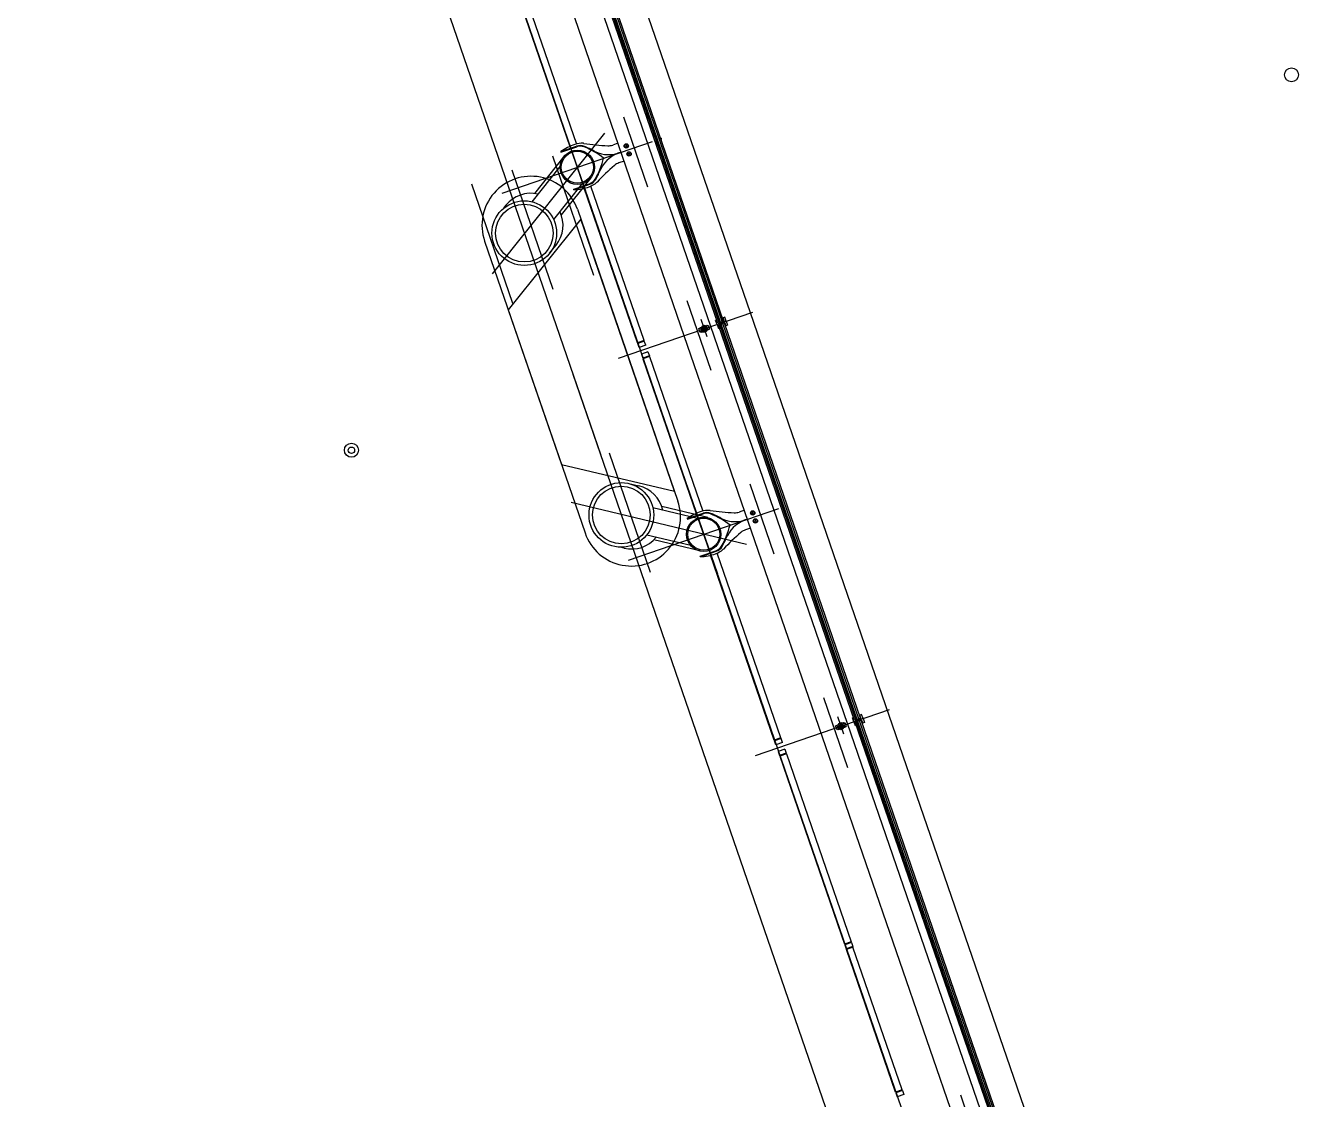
# Model space of a CAD drawing. Extents: x 809487 to 809680, y 818779 to 819225.
# Drawn here: x 809666.67 to 809675.76, y 818799.57 to 818807.24 of the extents above; entities that cross this region are included whole.
import ezdxf

# ---------------------------------------------------------------- set-up
doc = ezdxf.new("R2010")
doc.units = 0
for name, color, linetype in [('F-RC', 7, 'Continuous'), ('MAJ214__', 7, 'Continuous'), ('MAJ270__', 7, 'Continuous'), ('MAJ292__', 7, 'Continuous'), ('MAJ314__', 7, 'Continuous')]:
    doc.layers.add(name, color=color, linetype=linetype)

msp = doc.modelspace()

# ---------------------------------------------------------------- linework, layer by layer
at = {"layer": 'F-RC'}
for p, q in [((809670.0994, 818807.6949), (809670.554, 818806.3747)), ((809670.1467, 818807.7111), (809670.6011, 818806.3914)), ((809671.0371, 818804.9718), (809670.6569, 818806.0758)), ((809671.0843, 818804.988), (809670.7043, 818806.0917)), ((809671.0843, 818804.988), (809671.0371, 818804.9718)), ((809671.086, 818804.9833), (809671.0387, 818804.967)), ((809671.0484, 818804.9387), (809671.0387, 818804.967)), ((809671.0406, 818804.9677), (809671.0389, 818804.9724)), ((809671.0957, 818804.955), (809671.0484, 818804.9387)), ((809671.0841, 818804.9827), (809671.0824, 818804.9874)), ((809671.0957, 818804.955), (809671.086, 818804.9833)), ((809671.112, 818804.9077), (809671.0647, 818804.8914)), ((809671.0647, 818804.8914), (809671.0745, 818804.863)), ((809671.1218, 818804.8793), (809671.0745, 818804.863)), ((809671.1234, 818804.8746), (809671.0761, 818804.8583)), ((809671.0761, 818804.8583), (809671.4563, 818803.7542)), ((809671.0764, 818804.8637), (809671.078, 818804.859)), ((809671.112, 818804.9077), (809671.1218, 818804.8793)), ((809671.1199, 818804.8787), (809671.1215, 818804.8739)), ((809671.1234, 818804.8746), (809671.5034, 818803.7709)), ((809672.0138, 818802.1352), (809671.5592, 818803.4553)), ((809672.061, 818802.1515), (809671.6066, 818803.4712)), ((809672.061, 818802.1515), (809672.0138, 818802.1352)), ((809672.0627, 818802.1468), (809672.0154, 818802.1305)), ((809672.0251, 818802.1021), (809672.0154, 818802.1305)), ((809672.0173, 818802.1311), (809672.0156, 818802.1359)), ((809672.0608, 818802.1461), (809672.0591, 818802.1508)), ((809672.0724, 818802.1184), (809672.0627, 818802.1468)), ((809672.0724, 818802.1184), (809672.0251, 818802.1021)), ((809672.0887, 818802.0711), (809672.0414, 818802.0548)), ((809672.0414, 818802.0548), (809672.0512, 818802.0265)), ((809672.0985, 818802.0428), (809672.0512, 818802.0265)), ((809672.1001, 818802.038), (809672.0528, 818802.0218)), ((809672.0887, 818802.0711), (809672.0985, 818802.0428)), ((809672.0966, 818802.0421), (809672.0982, 818802.0374)), ((809672.1001, 818802.038), (809672.5624, 818800.6954)), ((809672.0528, 818802.0218), (809672.5151, 818800.6791)), ((809672.0531, 818802.0271), (809672.0547, 818802.0224)), ((809672.5624, 818800.6954), (809672.5151, 818800.6791)), ((809672.564, 818800.6907), (809672.5168, 818800.6744)), ((809672.5168, 818800.6744), (809672.5265, 818800.646)), ((809672.517, 818800.6798), (809672.5186, 818800.675)), ((809672.5605, 818800.6947), (809672.5621, 818800.69)), ((809672.564, 818800.6907), (809672.5738, 818800.6623)), ((809672.5738, 818800.6623), (809672.5265, 818800.646)), ((809672.5558, 818800.6508), (809672.5282, 818800.6413)), ((809672.8789, 818799.6225), (809672.5282, 818800.6413)), ((809672.5284, 818800.6467), (809672.53, 818800.6419)), ((809672.5754, 818800.6576), (809672.5558, 818800.6508)), ((809672.5719, 818800.6616), (809672.5735, 818800.6569)), ((809672.9262, 818799.6388), (809672.5754, 818800.6576)), ((809672.9262, 818799.6388), (809672.8789, 818799.6225)), ((809672.9279, 818799.6341), (809672.8806, 818799.6178)), ((809672.8806, 818799.6178), (809672.8903, 818799.5894)), ((809672.8808, 818799.6232), (809672.8825, 818799.6184)), ((809672.9376, 818799.6057), (809672.8903, 818799.5894)), ((809672.9243, 818799.6381), (809672.926, 818799.6334)), ((809672.9279, 818799.6341), (809672.9376, 818799.6057))]:
    msp.add_line(p, q, dxfattribs=at)
at = {"layer": 'MAJ214__'}
for p, q in [((809671.5601, 818805.0884), (809669.6083, 818810.7568)), ((809671.6293, 818805.1202), (809670.6575, 818807.9425)), ((809671.6406, 818805.1241), (809670.6688, 818807.9464)), ((809671.6191, 818805.1167), (809670.6473, 818807.939)), ((809671.6198, 818805.1169), (809670.648, 818807.9393)), ((809671.4748, 818805.0749), (809671.4852, 818805.0785)), ((809671.4797, 818805.0607), (809671.4748, 818805.0749)), ((809671.4846, 818805.0465), (809671.4797, 818805.0607)), ((809671.495, 818805.0501), (809671.4846, 818805.0465)), ((809671.5295, 818805.0951), (809671.4855, 818805.0799)), ((809671.4869, 818805.0725), (809671.4945, 818805.0751)), ((809671.5002, 818805.0585), (809671.4926, 818805.0559)), ((809671.4946, 818805.0751), (809671.5254, 818805.0857)), ((809671.4953, 818805.0875), (809671.5171, 818805.095)), ((809671.4959, 818805.0888), (809671.4953, 818805.0875)), ((809671.4953, 818805.0875), (809671.4963, 818805.0847)), ((809671.5158, 818805.0956), (809671.4959, 818805.0888)), ((809671.4963, 818805.0847), (809671.518, 818805.0922)), ((809671.4987, 818805.0855), (809671.4983, 818805.0849)), ((809671.4985, 818805.0844), (809671.4983, 818805.0849)), ((809671.5003, 818805.0586), (809671.5311, 818805.0692)), ((809671.5293, 818805.0596), (809671.5075, 818805.0521)), ((809671.5075, 818805.0521), (809671.5085, 818805.0492)), ((809671.5302, 818805.0567), (809671.5085, 818805.0492)), ((809671.5098, 818805.0486), (809671.5085, 818805.0492)), ((809671.5094, 818805.0527), (809671.5091, 818805.0537)), ((809671.5098, 818805.0486), (809671.5296, 818805.0554)), ((809671.5157, 818805.0914), (809671.5163, 818805.091)), ((809671.5158, 818805.0956), (809671.5171, 818805.095)), ((809671.5165, 818805.0906), (809671.5163, 818805.091)), ((809671.5171, 818805.095), (809671.518, 818805.0922)), ((809671.533, 818805.0883), (809671.5254, 818805.0857)), ((809671.5274, 818805.0589), (809671.5271, 818805.0598)), ((809671.5293, 818805.0596), (809671.5302, 818805.0567)), ((809671.5296, 818805.0554), (809671.5302, 818805.0567)), ((809671.5306, 818805.0941), (809671.541, 818805.0977)), ((809671.5403, 818805.0657), (809671.5507, 818805.0693)), ((809671.541, 818805.0977), (809671.5459, 818805.0835)), ((809671.5459, 818805.0835), (809671.5507, 818805.0693)), ((809673.5119, 818799.42), (809671.5601, 818805.0884)), ((809672.5958, 818802.2801), (809671.624, 818805.1025)), ((809672.5965, 818802.2804), (809671.6247, 818805.1027)), ((809672.606, 818802.2836), (809671.6342, 818805.106)), ((809672.6173, 818802.2875), (809671.6455, 818805.1099)), ((809672.4515, 818802.2384), (809672.4619, 818802.2419)), ((809672.4613, 818802.21), (809672.4515, 818802.2384)), ((809672.5062, 818802.2585), (809672.4622, 818802.2434)), ((809672.4636, 818802.2359), (809672.4712, 818802.2385)), ((809672.4769, 818802.222), (809672.4693, 818802.2193)), ((809672.4713, 818802.2386), (809672.5021, 818802.2492)), ((809672.472, 818802.251), (809672.4938, 818802.2585)), ((809672.4726, 818802.2522), (809672.472, 818802.251)), ((809672.472, 818802.251), (809672.473, 818802.2481)), ((809672.4925, 818802.2591), (809672.4726, 818802.2522)), ((809672.473, 818802.2481), (809672.4947, 818802.2556)), ((809672.4754, 818802.2489), (809672.475, 818802.2483)), ((809672.4752, 818802.2478), (809672.475, 818802.2483)), ((809672.477, 818802.222), (809672.5078, 818802.2326)), ((809672.506, 818802.223), (809672.4842, 818802.2155)), ((809672.507, 818802.2202), (809672.4852, 818802.2127)), ((809672.4865, 818802.2121), (809672.5063, 818802.2189)), ((809672.4924, 818802.2548), (809672.493, 818802.2545)), ((809672.4925, 818802.2591), (809672.4938, 818802.2585)), ((809672.4932, 818802.254), (809672.493, 818802.2545)), ((809672.4938, 818802.2585), (809672.4947, 818802.2556)), ((809672.5097, 818802.2518), (809672.5021, 818802.2492)), ((809672.5041, 818802.2223), (809672.5038, 818802.2233)), ((809672.506, 818802.223), (809672.507, 818802.2202)), ((809672.5063, 818802.2189), (809672.507, 818802.2202)), ((809672.5073, 818802.2576), (809672.5177, 818802.2611)), ((809672.517, 818802.2292), (809672.5274, 818802.2328)), ((809672.5177, 818802.2611), (809672.5274, 818802.2328)), ((809673.5725, 818799.4436), (809672.6007, 818802.2659)), ((809673.5732, 818799.4438), (809672.6014, 818802.2662)), ((809673.5827, 818799.4471), (809672.6109, 818802.2694)), ((809673.594, 818799.451), (809672.6222, 818802.2733)), ((809672.4717, 818802.2136), (809672.4613, 818802.21)), ((809672.4842, 818802.2155), (809672.4852, 818802.2127)), ((809672.4865, 818802.2121), (809672.4852, 818802.2127)), ((809672.4861, 818802.2162), (809672.4858, 818802.2171))]:
    msp.add_line(p, q, dxfattribs=at)
for points in [[(809670.4897, 818806.3379), (809670.6026, 818806.3767)], [(809670.5836, 818806.0654), (809670.6964, 818806.1042)], [(809671.4961, 818805.0492), (809671.5401, 818805.0643)], [(809671.3921, 818803.7173), (809671.5049, 818803.7562)], [(809671.4859, 818803.4449), (809671.5987, 818803.4837)], [(809672.4728, 818802.2126), (809672.5168, 818802.2278)]]:
    msp.add_lwpolyline(points, dxfattribs=at)
for centre, radius in [((809670.9573, 818806.3782), 0.0155), ((809670.9573, 818806.3782), 0.0135), ((809670.9573, 818806.3782), 0.0042), ((809670.9769, 818806.3215), 0.0155), ((809670.9769, 818806.3215), 0.0135), ((809670.9769, 818806.3215), 0.0042), ((809671.8596, 818803.7577), 0.0155), ((809671.8596, 818803.7577), 0.0135), ((809671.8596, 818803.7577), 0.0042), ((809671.8792, 818803.7009), 0.0155), ((809671.8792, 818803.7009), 0.0135), ((809671.8792, 818803.7009), 0.0042), ((809672.4895, 818802.2356), 0.006)]:
    msp.add_circle(centre, radius, dxfattribs=at)
for centre, radius, start, end in [((809670.6283, 818806.3018), 0.0792, 68.03764, 109), ((809670.4459, 818805.8494), 0.567, 59.89592, 68.03764), ((809670.7403, 818806.3572), 0.02, 239.89592, 251.32459), ((809670.8323, 818806.5469), 0.2307, 244.76877, 292.32268), ((809670.9822, 818806.1115), 0.2307, 105.67731, 153.23123), ((809670.9822, 818806.1115), 0.2307, 105.67731, 112.32268), ((809670.8323, 818806.5469), 0.2307, 285.67731, 292.32268), ((809670.793, 818806.2044), 0.02, 146.67541, 158.10407), ((809670.6706, 818806.1791), 0.0792, 289, 329.96236), ((809670.2483, 818806.4233), 0.567, 329.96236, 338.10407), ((809671.5128, 818805.0721), 0.0095, 146.69488, 199.00008), ((809671.5128, 818805.0721), 0.0095, 199.00008, 251.30512), ((809671.5128, 818805.0721), 0.006, 18.99986, 199.00013), ((809671.5128, 818805.0721), 0.006, 199.00013, 18.99986), ((809671.5128, 818805.0721), 0.0109, 101.1265, 116.87349), ((809671.5128, 818805.0721), 0.0109, 281.1265, 296.87349), ((809671.5128, 818805.0721), 0.0095, 18.99991, 72.81736), ((809671.5128, 818805.0721), 0.0095, 325.18264, 18.99991), ((809671.5307, 818803.6813), 0.0792, 68.03764, 109), ((809671.3482, 818803.2289), 0.567, 59.89592, 68.03764), ((809671.6427, 818803.7367), 0.02, 239.89592, 251.32459), ((809671.7346, 818803.9264), 0.2307, 244.76877, 292.32268), ((809671.8845, 818803.491), 0.2307, 105.67731, 153.23123), ((809671.7346, 818803.9264), 0.2307, 285.67731, 292.32268), ((809671.8845, 818803.491), 0.2307, 105.67731, 112.32268), ((809671.1506, 818803.8028), 0.567, 329.96236, 338.10407), ((809671.6953, 818803.5839), 0.02, 146.67541, 158.10407), ((809671.5729, 818803.5586), 0.0792, 289, 329.96236), ((809672.4895, 818802.2356), 0.0095, 146.69488, 251.30512), ((809672.4895, 818802.2356), 0.0109, 101.1265, 116.87349), ((809672.4895, 818802.2356), 0.0109, 281.1265, 296.87349), ((809672.4895, 818802.2356), 0.0095, 325.18264, 72.81736)]:
    msp.add_arc(centre, radius, start, end, dxfattribs=at)
for points, degree in [([(809671.4852, 818805.0792), (809671.4852, 818805.0792), (809671.4852, 818805.0793), (809671.4852, 818805.0794), (809671.4852, 818805.0794), (809671.4853, 818805.0795), (809671.4853, 818805.0796), (809671.4853, 818805.0796), (809671.4853, 818805.0797), (809671.4853, 818805.0797), (809671.4853, 818805.0797), (809671.4854, 818805.0798), (809671.4854, 818805.0798), (809671.4854, 818805.0799), (809671.4855, 818805.0799), (809671.4855, 818805.0799)], 3), ([(809671.486, 818805.073), (809671.4859, 818805.0733), (809671.4859, 818805.0737), (809671.4857, 818805.0745), (809671.4856, 818805.0751), (809671.4854, 818805.0762), (809671.4853, 818805.0768), (809671.4852, 818805.078), (809671.4852, 818805.0786), (809671.4852, 818805.0792)], 3), ([(809671.486, 818805.073), (809671.4861, 818805.073), (809671.4861, 818805.073), (809671.4861, 818805.0729), (809671.4861, 818805.0729), (809671.4861, 818805.0729), (809671.4861, 818805.0728), (809671.4861, 818805.0728)], 3), ([(809671.4869, 818805.0725), (809671.4869, 818805.0725), (809671.4869, 818805.0725), (809671.4868, 818805.0724), (809671.4868, 818805.0724), (809671.4867, 818805.0724), (809671.4867, 818805.0724), (809671.4866, 818805.0724), (809671.4865, 818805.0724), (809671.4863, 818805.0725), (809671.4863, 818805.0726), (809671.4862, 818805.0727), (809671.4861, 818805.0727), (809671.4861, 818805.0728)], 3), ([(809671.4922, 818805.0551), (809671.4922, 818805.0552), (809671.4922, 818805.0552), (809671.4922, 818805.0553), (809671.4922, 818805.0554), (809671.4922, 818805.0555), (809671.4922, 818805.0556), (809671.4923, 818805.0557), (809671.4923, 818805.0558), (809671.4925, 818805.0559), (809671.4925, 818805.0559), (809671.4926, 818805.0559), (809671.4926, 818805.0559), (809671.4926, 818805.0559)], 3), ([(809671.4922, 818805.0551), (809671.4922, 818805.0551), (809671.4922, 818805.0551), (809671.4922, 818805.0551), (809671.4922, 818805.0551), (809671.4922, 818805.055), (809671.4923, 818805.055), (809671.4923, 818805.0549)], 3), ([(809671.4954, 818805.0496), (809671.495, 818805.0501), (809671.4947, 818805.0506), (809671.494, 818805.0515), (809671.4937, 818805.052), (809671.4932, 818805.053), (809671.4929, 818805.0535), (809671.4925, 818805.0543), (809671.4924, 818805.0546), (809671.4923, 818805.0549)], 3), ([(809671.4945, 818805.0751), (809671.4945, 818805.0751), (809671.4946, 818805.0751), (809671.4946, 818805.0751)], 2), ([(809671.4945, 818805.0751), (809671.4945, 818805.0751), (809671.4945, 818805.075), (809671.4945, 818805.0749), (809671.4946, 818805.0747), (809671.4947, 818805.0741), (809671.4948, 818805.0737), (809671.495, 818805.0725), (809671.4951, 818805.0715), (809671.4955, 818805.0692), (809671.4958, 818805.068), (809671.4963, 818805.0667), (809671.4963, 818805.0666), (809671.4963, 818805.0665)], 3), ([(809671.4961, 818805.0492), (809671.4961, 818805.0492), (809671.496, 818805.0492), (809671.4959, 818805.0492), (809671.4959, 818805.0492), (809671.4958, 818805.0492), (809671.4958, 818805.0492), (809671.4957, 818805.0493), (809671.4957, 818805.0493), (809671.4956, 818805.0493), (809671.4956, 818805.0494), (809671.4956, 818805.0494), (809671.4955, 818805.0494), (809671.4955, 818805.0495), (809671.4954, 818805.0495), (809671.4954, 818805.0496)], 3), ([(809671.4963, 818805.0665), (809671.4967, 818805.0654), (809671.4971, 818805.0645), (809671.498, 818805.0625), (809671.4986, 818805.0616), (809671.4993, 818805.0602), (809671.4996, 818805.0598), (809671.4999, 818805.0591), (809671.5, 818805.0589), (809671.5001, 818805.0586), (809671.5001, 818805.0586), (809671.5002, 818805.0585)], 3), ([(809671.5003, 818805.0586), (809671.5003, 818805.0586), (809671.5002, 818805.0585), (809671.5002, 818805.0585)], 2), ([(809671.5003, 818805.0586), (809671.5003, 818805.0586), (809671.5002, 818805.0585), (809671.5002, 818805.0585)], 2), ([(809671.5057, 818805.0786), (809671.5057, 818805.0786), (809671.5057, 818805.0786), (809671.5056, 818805.0785), (809671.5056, 818805.0784), (809671.5054, 818805.0782), (809671.5053, 818805.078), (809671.5051, 818805.0777), (809671.505, 818805.0775), (809671.5048, 818805.0773)], 3), ([(809671.5078, 818805.0819), (809671.5067, 818805.0802), (809671.5057, 818805.0786)], 2), ([(809671.5097, 818805.0631), (809671.5099, 818805.0631), (809671.5101, 818805.063), (809671.5105, 818805.0628), (809671.5107, 818805.0628), (809671.511, 818805.0627), (809671.5111, 818805.0627), (809671.5112, 818805.0626), (809671.5112, 818805.0626), (809671.5112, 818805.0626)], 3), ([(809671.5143, 818805.0816), (809671.5126, 818805.0822), (809671.5107, 818805.0829)], 2), ([(809671.5112, 818805.0626), (809671.5129, 818805.062), (809671.5149, 818805.0614)], 2), ([(809671.5158, 818805.0811), (809671.5156, 818805.0812), (809671.5154, 818805.0813), (809671.515, 818805.0814), (809671.5148, 818805.0815), (809671.5146, 818805.0815), (809671.5145, 818805.0816), (809671.5144, 818805.0816), (809671.5144, 818805.0816), (809671.5143, 818805.0816)], 3), ([(809671.5177, 818805.0624), (809671.5189, 818805.0641), (809671.5199, 818805.0656)], 2), ([(809671.5199, 818805.0656), (809671.5199, 818805.0656), (809671.5199, 818805.0656), (809671.5199, 818805.0657), (809671.52, 818805.0658), (809671.5201, 818805.066), (809671.5203, 818805.0662), (809671.5205, 818805.0666), (809671.5206, 818805.0667), (809671.5207, 818805.0669)], 3), ([(809671.5292, 818805.0778), (809671.5289, 818805.0788), (809671.5285, 818805.0798), (809671.5275, 818805.0818), (809671.527, 818805.0827), (809671.5262, 818805.084), (809671.526, 818805.0845), (809671.5256, 818805.0851), (809671.5255, 818805.0853), (809671.5254, 818805.0856), (809671.5254, 818805.0857), (809671.5254, 818805.0857)], 3), ([(809671.5311, 818805.0692), (809671.5311, 818805.0692), (809671.5311, 818805.0692), (809671.531, 818805.0693), (809671.531, 818805.0696), (809671.5308, 818805.0701), (809671.5308, 818805.0705), (809671.5306, 818805.0718), (809671.5305, 818805.0728), (809671.53, 818805.075), (809671.5297, 818805.0762), (809671.5293, 818805.0775), (809671.5293, 818805.0777), (809671.5292, 818805.0778)], 3), ([(809671.5295, 818805.0951), (809671.5295, 818805.0951), (809671.5295, 818805.0951), (809671.5296, 818805.0951), (809671.5297, 818805.095), (809671.5297, 818805.095), (809671.5298, 818805.095), (809671.5298, 818805.095), (809671.5299, 818805.0949), (809671.5299, 818805.0949), (809671.5299, 818805.0949), (809671.53, 818805.0948), (809671.53, 818805.0948), (809671.5301, 818805.0947), (809671.5301, 818805.0947), (809671.5302, 818805.0947)], 3), ([(809671.5302, 818805.0947), (809671.5305, 818805.0942), (809671.5309, 818805.0937), (809671.5315, 818805.0927), (809671.5319, 818805.0922), (809671.5324, 818805.0912), (809671.5327, 818805.0907), (809671.533, 818805.0899), (809671.5332, 818805.0896), (809671.5333, 818805.0893)], 3), ([(809671.5387, 818805.0718), (809671.538, 818805.0716), (809671.5374, 818805.0713), (809671.5358, 818805.0708), (809671.5349, 818805.0705), (809671.5333, 818805.0699), (809671.5327, 818805.0697), (809671.5318, 818805.0694), (809671.5314, 818805.0693), (809671.5311, 818805.0692)], 3), ([(809671.5387, 818805.0718), (809671.5378, 818805.0715), (809671.5369, 818805.0712), (809671.5361, 818805.0709), (809671.5348, 818805.0704), (809671.5335, 818805.07), (809671.5322, 818805.0696), (809671.5319, 818805.0694), (809671.5315, 818805.0693), (809671.5311, 818805.0692)], 3), ([(809671.5334, 818805.0891), (809671.5334, 818805.0891), (809671.5334, 818805.089), (809671.5334, 818805.0889), (809671.5334, 818805.0888), (809671.5334, 818805.0887), (809671.5333, 818805.0886), (809671.5333, 818805.0885), (809671.5332, 818805.0885), (809671.5331, 818805.0884), (809671.5331, 818805.0884), (809671.533, 818805.0883), (809671.533, 818805.0883), (809671.533, 818805.0883)], 3), ([(809671.5334, 818805.0891), (809671.5334, 818805.0891), (809671.5334, 818805.0891), (809671.5333, 818805.0892), (809671.5333, 818805.0892), (809671.5333, 818805.0892), (809671.5333, 818805.0893), (809671.5333, 818805.0893)], 3), ([(809671.5387, 818805.0718), (809671.5387, 818805.0718), (809671.5387, 818805.0718), (809671.5387, 818805.0718), (809671.5388, 818805.0718), (809671.5388, 818805.0718), (809671.5389, 818805.0718), (809671.539, 818805.0718), (809671.5391, 818805.0718), (809671.5392, 818805.0717), (809671.5393, 818805.0717), (809671.5394, 818805.0716), (809671.5394, 818805.0715), (809671.5395, 818805.0714)], 3), ([(809671.5395, 818805.0712), (809671.5395, 818805.0712), (809671.5395, 818805.0713), (809671.5395, 818805.0713), (809671.5395, 818805.0713), (809671.5395, 818805.0714), (809671.5395, 818805.0714), (809671.5395, 818805.0714)], 3), ([(809671.5395, 818805.0712), (809671.5396, 818805.0709), (809671.5397, 818805.0706), (809671.5399, 818805.0697), (809671.54, 818805.0691), (809671.5402, 818805.068), (809671.5402, 818805.0675), (809671.5403, 818805.0663), (809671.5403, 818805.0657), (809671.5403, 818805.0651)], 3), ([(809671.5403, 818805.0651), (809671.5403, 818805.065), (809671.5403, 818805.0649), (809671.5403, 818805.0648), (809671.5403, 818805.0648), (809671.5403, 818805.0647), (809671.5403, 818805.0647), (809671.5403, 818805.0646), (809671.5403, 818805.0646), (809671.5402, 818805.0645), (809671.5402, 818805.0645), (809671.5402, 818805.0644), (809671.5402, 818805.0644), (809671.5401, 818805.0644), (809671.5401, 818805.0643), (809671.5401, 818805.0643)], 3), ([(809672.4619, 818802.2426), (809672.4619, 818802.2427), (809672.4619, 818802.2427), (809672.4619, 818802.2428), (809672.4619, 818802.2429), (809672.462, 818802.243), (809672.462, 818802.243), (809672.462, 818802.2431), (809672.462, 818802.2431), (809672.462, 818802.2432), (809672.462, 818802.2432), (809672.4621, 818802.2433), (809672.4621, 818802.2433), (809672.4622, 818802.2433), (809672.4622, 818802.2433), (809672.4622, 818802.2434)], 3), ([(809672.4627, 818802.2365), (809672.4627, 818802.2368), (809672.4626, 818802.2371), (809672.4624, 818802.238), (809672.4623, 818802.2385), (809672.4621, 818802.2396), (809672.462, 818802.2402), (809672.4619, 818802.2414), (809672.4619, 818802.242), (809672.4619, 818802.2426)], 3), ([(809672.4627, 818802.2365), (809672.4628, 818802.2364), (809672.4628, 818802.2364), (809672.4628, 818802.2364), (809672.4628, 818802.2363), (809672.4628, 818802.2363), (809672.4628, 818802.2363), (809672.4628, 818802.2363)], 3), ([(809672.4636, 818802.2359), (809672.4636, 818802.2359), (809672.4636, 818802.2359), (809672.4635, 818802.2359), (809672.4635, 818802.2359), (809672.4634, 818802.2359), (809672.4634, 818802.2359), (809672.4633, 818802.2359), (809672.4632, 818802.2359), (809672.463, 818802.236), (809672.463, 818802.236), (809672.4629, 818802.2361), (809672.4628, 818802.2362), (809672.4628, 818802.2363)], 3), ([(809672.4689, 818802.2186), (809672.4689, 818802.2186), (809672.4689, 818802.2186), (809672.4689, 818802.2188), (809672.4689, 818802.2188), (809672.4689, 818802.219), (809672.4689, 818802.2191), (809672.469, 818802.2192), (809672.4691, 818802.2192), (809672.4692, 818802.2193), (809672.4692, 818802.2193), (809672.4693, 818802.2193), (809672.4693, 818802.2193), (809672.4693, 818802.2193)], 3), ([(809672.4689, 818802.2186), (809672.4689, 818802.2186), (809672.4689, 818802.2186), (809672.4689, 818802.2185), (809672.4689, 818802.2185), (809672.469, 818802.2184), (809672.469, 818802.2184), (809672.469, 818802.2184)], 3), ([(809672.4721, 818802.213), (809672.4717, 818802.2135), (809672.4714, 818802.214), (809672.4707, 818802.215), (809672.4704, 818802.2155), (809672.4699, 818802.2165), (809672.4696, 818802.2169), (809672.4692, 818802.2178), (809672.4691, 818802.2181), (809672.469, 818802.2184)], 3), ([(809672.4712, 818802.2385), (809672.4712, 818802.2385), (809672.4713, 818802.2385), (809672.4713, 818802.2386)], 2), ([(809672.4712, 818802.2385), (809672.4712, 818802.2385), (809672.4712, 818802.2385), (809672.4712, 818802.2383), (809672.4713, 818802.2381), (809672.4714, 818802.2376), (809672.4715, 818802.2372), (809672.4717, 818802.2359), (809672.4718, 818802.2349), (809672.4722, 818802.2326), (809672.4725, 818802.2314), (809672.4733, 818802.2291), (809672.4738, 818802.228), (809672.4748, 818802.2259), (809672.4753, 818802.225), (809672.476, 818802.2237), (809672.4763, 818802.2232), (809672.4766, 818802.2226), (809672.4767, 818802.2223), (809672.4768, 818802.2221), (809672.4769, 818802.222), (809672.4769, 818802.222)], 3), ([(809672.477, 818802.222), (809672.477, 818802.222), (809672.4769, 818802.222), (809672.4769, 818802.222)], 2), ([(809672.477, 818802.222), (809672.477, 818802.222), (809672.4769, 818802.222), (809672.4769, 818802.222)], 2), ([(809672.4824, 818802.2421), (809672.4824, 818802.2421), (809672.4824, 818802.242), (809672.4823, 818802.242), (809672.4823, 818802.2419), (809672.4821, 818802.2417), (809672.482, 818802.2415), (809672.4818, 818802.2411), (809672.4817, 818802.2409), (809672.4815, 818802.2408)], 3), ([(809672.4845, 818802.2453), (809672.4834, 818802.2436), (809672.4824, 818802.2421)], 2), ([(809672.4864, 818802.2266), (809672.4866, 818802.2265), (809672.4868, 818802.2264), (809672.4872, 818802.2263), (809672.4874, 818802.2262), (809672.4877, 818802.2261), (809672.4878, 818802.2261), (809672.4879, 818802.2261), (809672.4879, 818802.2261), (809672.4879, 818802.2261)], 3), ([(809672.491, 818802.2451), (809672.4893, 818802.2456), (809672.4874, 818802.2463)], 2), ([(809672.4879, 818802.2261), (809672.4896, 818802.2255), (809672.4916, 818802.2248)], 2), ([(809672.4925, 818802.2446), (809672.4923, 818802.2446), (809672.4921, 818802.2447), (809672.4917, 818802.2448), (809672.4915, 818802.2449), (809672.4913, 818802.245), (809672.4912, 818802.245), (809672.4911, 818802.245), (809672.4911, 818802.2451), (809672.491, 818802.2451)], 3), ([(809672.4944, 818802.2258), (809672.4956, 818802.2275), (809672.4966, 818802.229)], 2), ([(809672.4966, 818802.229), (809672.4966, 818802.2291), (809672.4966, 818802.2291), (809672.4966, 818802.2292), (809672.4967, 818802.2292), (809672.4968, 818802.2295), (809672.497, 818802.2296), (809672.4972, 818802.23), (809672.4973, 818802.2302), (809672.4974, 818802.2303)], 3), ([(809672.5078, 818802.2326), (809672.5078, 818802.2326), (809672.5078, 818802.2326), (809672.5077, 818802.2328), (809672.5077, 818802.233), (809672.5075, 818802.2336), (809672.5075, 818802.234), (809672.5073, 818802.2352), (809672.5072, 818802.2362), (809672.5067, 818802.2385), (809672.5064, 818802.2397), (809672.5057, 818802.242), (809672.5052, 818802.2431), (809672.5042, 818802.2452), (809672.5037, 818802.2461), (809672.503, 818802.2474), (809672.5027, 818802.2479), (809672.5023, 818802.2486), (809672.5022, 818802.2488), (809672.5021, 818802.249), (809672.5021, 818802.2491), (809672.5021, 818802.2492)], 3), ([(809672.5062, 818802.2585), (809672.5062, 818802.2585), (809672.5062, 818802.2585), (809672.5063, 818802.2585), (809672.5064, 818802.2585), (809672.5064, 818802.2585), (809672.5065, 818802.2584), (809672.5065, 818802.2584), (809672.5066, 818802.2584), (809672.5066, 818802.2583), (809672.5066, 818802.2583), (809672.5067, 818802.2583), (809672.5067, 818802.2582), (809672.5068, 818802.2582), (809672.5068, 818802.2581), (809672.5069, 818802.2581)], 3), ([(809672.5069, 818802.2581), (809672.5072, 818802.2576), (809672.5076, 818802.2571), (809672.5083, 818802.2561), (809672.5086, 818802.2556), (809672.5091, 818802.2547), (809672.5094, 818802.2542), (809672.5097, 818802.2534), (809672.5099, 818802.253), (809672.51, 818802.2527)], 3), ([(809672.5154, 818802.2352), (809672.5147, 818802.235), (809672.5141, 818802.2348), (809672.5125, 818802.2342), (809672.5116, 818802.2339), (809672.51, 818802.2334), (809672.5094, 818802.2332), (809672.5085, 818802.2328), (809672.5081, 818802.2327), (809672.5078, 818802.2326)], 3), ([(809672.5154, 818802.2352), (809672.5145, 818802.2349), (809672.5136, 818802.2346), (809672.5128, 818802.2343), (809672.5115, 818802.2339), (809672.5102, 818802.2335), (809672.5089, 818802.233), (809672.5086, 818802.2329), (809672.5082, 818802.2327), (809672.5078, 818802.2326)], 3), ([(809672.5101, 818802.2525), (809672.5101, 818802.2525), (809672.5101, 818802.2525), (809672.5101, 818802.2524), (809672.5101, 818802.2523), (809672.5101, 818802.2521), (809672.51, 818802.2521), (809672.51, 818802.252), (809672.5099, 818802.2519), (809672.5098, 818802.2518), (809672.5098, 818802.2518), (809672.5097, 818802.2518), (809672.5097, 818802.2518), (809672.5097, 818802.2518)], 3), ([(809672.5101, 818802.2525), (809672.5101, 818802.2526), (809672.5101, 818802.2526), (809672.51, 818802.2526), (809672.51, 818802.2526), (809672.51, 818802.2527), (809672.51, 818802.2527), (809672.51, 818802.2527)], 3), ([(809672.5154, 818802.2352), (809672.5154, 818802.2352), (809672.5154, 818802.2352), (809672.5154, 818802.2352), (809672.5155, 818802.2353), (809672.5156, 818802.2353), (809672.5156, 818802.2353), (809672.5157, 818802.2353), (809672.5158, 818802.2352), (809672.5159, 818802.2352), (809672.516, 818802.2351), (809672.5161, 818802.235), (809672.5161, 818802.2349), (809672.5162, 818802.2349)], 3), ([(809672.5162, 818802.2347), (809672.5162, 818802.2347), (809672.5162, 818802.2347), (809672.5162, 818802.2348), (809672.5162, 818802.2348), (809672.5162, 818802.2348), (809672.5162, 818802.2348), (809672.5162, 818802.2349)], 3), ([(809672.5162, 818802.2347), (809672.5163, 818802.2343), (809672.5164, 818802.234), (809672.5166, 818802.2331), (809672.5167, 818802.2326), (809672.5169, 818802.2315), (809672.5169, 818802.2309), (809672.517, 818802.2297), (809672.5171, 818802.2291), (809672.5171, 818802.2285)], 3), ([(809672.5171, 818802.2285), (809672.5171, 818802.2284), (809672.517, 818802.2284), (809672.517, 818802.2283), (809672.517, 818802.2282), (809672.517, 818802.2282), (809672.517, 818802.2281), (809672.517, 818802.2281), (809672.517, 818802.228), (809672.5169, 818802.228), (809672.5169, 818802.2279), (809672.5169, 818802.2279), (809672.5169, 818802.2278), (809672.5168, 818802.2278), (809672.5168, 818802.2278), (809672.5168, 818802.2278)], 3), ([(809672.4728, 818802.2126), (809672.4728, 818802.2126), (809672.4727, 818802.2126), (809672.4726, 818802.2126), (809672.4726, 818802.2126), (809672.4725, 818802.2127), (809672.4725, 818802.2127), (809672.4724, 818802.2127), (809672.4724, 818802.2127), (809672.4724, 818802.2128), (809672.4723, 818802.2128), (809672.4723, 818802.2129), (809672.4722, 818802.2129), (809672.4722, 818802.213), (809672.4721, 818802.213), (809672.4721, 818802.213)], 3)]:
    msp.add_open_spline(points, degree=degree, dxfattribs=at)
at = {"layer": 'MAJ270__'}
for p, q in [((809666.6688, 818816.0956), (809670.7753, 818804.1694)), ((809669.1056, 818810.589), (809671.059, 818804.9159)), ((809671.1112, 818806.0848), (809670.9396, 818806.5834)), ((809670.7288, 818805.8747), (809670.5107, 818806.508)), ((809670.8028, 818806.4704), (809670.001, 818805.4656)), ((809670.0718, 818806.0416), (809671.1438, 818806.4107)), ((809670.5483, 818806.3991), (809670.6657, 818806.0582)), ((809671.2011, 818806.4383), (809671.2059, 818806.4241)), ((809670.4294, 818806.3065), (809670.7224, 818805.4553)), ((809670.141, 818806.2072), (809670.4341, 818805.356)), ((809669.8526, 818806.1079), (809670.1457, 818805.2567)), ((809671.5624, 818804.7745), (809671.3907, 818805.2731)), ((809671.5624, 818804.7745), (809671.3907, 818805.2731)), ((809670.902, 818804.8618), (809671.8602, 818805.1917)), ((809670.902, 818804.8618), (809671.8602, 818805.1917)), ((809671.4891, 818805.1408), (809671.5319, 818805.0165)), ((809671.4891, 818805.1408), (809671.5319, 818805.0165)), ((809671.6522, 818805.1281), (809671.6571, 818805.1139)), ((809671.6522, 818805.1281), (809671.6571, 818805.1139)), ((809671.059, 818804.9159), (809673.0124, 818799.2428)), ((809670.5756, 818804.7494), (809674.6821, 818792.8232)), ((809671.1306, 818803.3331), (809670.8375, 818804.1843)), ((809671.3891, 818803.957), (809671.6072, 818803.3237)), ((809672.0136, 818803.4642), (809671.8419, 818803.9628)), ((809671.8142, 818803.5331), (809670.5637, 818803.8313)), ((809670.9741, 818803.421), (809672.0461, 818803.7902)), ((809671.5697, 818803.4327), (809671.4523, 818803.7736)), ((809672.5391, 818801.9379), (809672.3674, 818802.4365)), ((809671.8787, 818802.0252), (809672.8369, 818802.3552)), ((809672.4658, 818802.3042), (809672.5086, 818802.18)), ((809673.5158, 818799.1014), (809673.3441, 818799.6))]:
    msp.add_line(p, q, dxfattribs=at)
for centre, radius in [((809675.7055, 818806.8856), 0.05), ((809671.2035, 818806.4312), 0.003), ((809671.6547, 818805.121), 0.003), ((809671.6547, 818805.121), 0.003), ((809668.9953, 818804.2053), 0.05), ((809668.9953, 818804.2053), 0.0228)]:
    msp.add_circle(centre, radius, dxfattribs=at)
at = {"layer": 'MAJ292__'}
for p, q in [((809671.8438, 818805.1861), (809667.9369, 818816.5323)), ((809671.371, 818805.0233), (809669.4192, 818810.6917)), ((809671.6522, 818805.1281), (809670.6804, 818807.9504)), ((809671.6097, 818805.1134), (809670.6378, 818807.9358)), ((809671.6023, 818805.1347), (809671.595, 818805.1322)), ((809671.6048, 818805.1038), (809671.595, 818805.1322)), ((809671.6097, 818805.1134), (809671.6023, 818805.1347)), ((809671.6703, 818805.1264), (809671.6048, 818805.1038)), ((809671.6703, 818805.1264), (809671.6048, 818805.1038)), ((809671.6555, 818805.1292), (809671.6097, 818805.1134)), ((809671.6605, 818805.1547), (809671.6482, 818805.1505)), ((809671.6556, 818805.1292), (809671.6482, 818805.1505)), ((809671.6703, 818805.1264), (809671.6605, 818805.1547)), ((809671.6703, 818805.1264), (809671.6801, 818805.098)), ((809675.7506, 818793.8399), (809671.8438, 818805.1861)), ((809671.6048, 818805.1038), (809671.6145, 818805.0754)), ((809671.6219, 818805.078), (809671.6145, 818805.0754)), ((809671.6604, 818805.115), (809671.6146, 818805.0992)), ((809672.5864, 818802.2769), (809671.6146, 818805.0992)), ((809671.6146, 818805.0992), (809671.6219, 818805.078)), ((809672.6289, 818802.2915), (809671.6571, 818805.1139)), ((809671.6604, 818805.115), (809671.6678, 818805.0938)), ((809671.6801, 818805.098), (809671.6678, 818805.0938)), ((809673.3228, 818799.3549), (809671.371, 818805.0233)), ((809672.6372, 818802.3182), (809672.6249, 818802.3139)), ((809672.6323, 818802.2927), (809672.6249, 818802.3139)), ((809672.647, 818802.2898), (809672.6372, 818802.3182)), ((809672.579, 818802.2981), (809672.5717, 818802.2956)), ((809672.5815, 818802.2672), (809672.5717, 818802.2956)), ((809672.5864, 818802.2769), (809672.579, 818802.2981)), ((809672.647, 818802.2898), (809672.5815, 818802.2672)), ((809672.647, 818802.2898), (809672.5815, 818802.2672)), ((809672.5815, 818802.2672), (809672.5913, 818802.2389)), ((809672.6322, 818802.2927), (809672.5864, 818802.2769)), ((809672.6371, 818802.2785), (809672.5913, 818802.2627)), ((809673.5631, 818799.4403), (809672.5913, 818802.2627)), ((809672.5913, 818802.2627), (809672.5986, 818802.2414)), ((809672.5986, 818802.2414), (809672.5913, 818802.2389)), ((809673.6056, 818799.4549), (809672.6338, 818802.2773)), ((809672.6371, 818802.2785), (809672.6445, 818802.2572)), ((809672.6568, 818802.2614), (809672.6445, 818802.2572)), ((809672.647, 818802.2898), (809672.6568, 818802.2614))]:
    msp.add_line(p, q, dxfattribs=at)
for points in [[(809670.8979, 818806.3974), (809670.861, 818806.3847)], [(809670.4897, 818806.3379), (809670.4911, 818806.3339), (809670.6039, 818806.3727)], [(809670.9418, 818806.2697), (809670.905, 818806.257)], [(809670.5836, 818806.0654), (809670.5822, 818806.0694), (809670.695, 818806.1082)], [(809671.8002, 818803.7769), (809671.7633, 818803.7642)], [(809671.3921, 818803.7173), (809671.3934, 818803.7134), (809671.5062, 818803.7522)], [(809671.8441, 818803.6492), (809671.8073, 818803.6365)], [(809671.4859, 818803.4449), (809671.4845, 818803.4488), (809671.5973, 818803.4877)]]:
    msp.add_lwpolyline(points, dxfattribs=at)
for centre, radius in [((809670.6078, 818806.2261), 0.1223), ((809670.6078, 818806.2261), 0.1143), ((809671.5101, 818803.6056), 0.1223), ((809671.5101, 818803.6056), 0.1143)]:
    msp.add_circle(centre, radius, dxfattribs=at)
for centre, radius, start, end in [((809670.6899, 818806.0638), 0.3393, 107.29394, 126.13928), ((809670.6443, 818806.2246), 0.1724, 87.60393, 108.72489), ((809670.6283, 818806.3018), 0.075, 68.03764, 109), ((809670.6507, 818806.3768), 0.02, 80.57421, 87.60393), ((809670.8735, 818807.7186), 1.3402, 260.57421, 267.92155), ((809670.4459, 818805.8494), 0.5628, 51.63214, 68.03764), ((809670.8285, 818806.4792), 0.1, 267.92155, 289), ((809670.2483, 818806.4233), 0.5628, 329.96236, 346.36786), ((809671.736, 818805.2135), 1.3402, 130.07845, 137.42579), ((809670.9375, 818806.1625), 0.1, 109, 130.07845), ((809670.6706, 818806.1791), 0.075, 289, 329.96236), ((809670.5726, 818806.4045), 0.3393, 271.86071, 290.70605), ((809670.6356, 818806.2498), 0.1724, 289.2751, 310.39607), ((809670.7344, 818806.1338), 0.02, 310.39607, 317.42579), ((809671.5922, 818803.4433), 0.3393, 107.29394, 126.13928), ((809671.5466, 818803.604), 0.1724, 87.60393, 108.72489), ((809671.553, 818803.7563), 0.02, 80.57421, 87.60393), ((809671.7758, 818805.0981), 1.3402, 260.57421, 267.92155), ((809671.7308, 818803.8587), 0.1, 267.92155, 289), ((809671.5307, 818803.6813), 0.075, 68.03764, 109), ((809671.3482, 818803.2289), 0.5628, 51.63214, 68.03764), ((809671.1506, 818803.8028), 0.5628, 329.96236, 346.36786), ((809672.6383, 818802.593), 1.3402, 130.07845, 137.42579), ((809671.8399, 818803.542), 0.1, 109, 130.07845), ((809671.5379, 818803.6293), 0.1724, 289.2751, 310.39607), ((809671.5729, 818803.5586), 0.075, 289, 329.96236), ((809671.6367, 818803.5133), 0.02, 310.39607, 317.42579), ((809671.4749, 818803.784), 0.3393, 271.86071, 290.70605)]:
    msp.add_arc(centre, radius, start, end, dxfattribs=at)
at = {"layer": 'MAJ314__'}
for p, q in [((809670.4858, 818806.2335), (809670.2834, 818805.9799)), ((809670.5123, 818806.3024), (809670.302, 818806.0389)), ((809670.7034, 818806.1499), (809670.4931, 818805.8864)), ((809670.6421, 818806.1088), (809670.4383, 818805.8533)), ((809670.0986, 818805.9542), (809670.0816, 818805.933)), ((809670.6081, 818805.9257), (809671.3254, 818803.8425)), ((809669.9462, 818805.6978), (809670.6635, 818803.6146)), ((809670.4097, 818805.6114), (809670.4558, 818805.6692)), ((809670.9756, 818803.968), (809671.0475, 818803.9508)), ((809671.4649, 818803.7192), (809671.147, 818803.795)), ((809671.5385, 818803.7245), (809671.2106, 818803.8027)), ((809671.4185, 818803.5246), (809671.1029, 818803.5999)), ((809670.9414, 818803.5063), (809670.915, 818803.5126)), ((809671.4818, 818803.4867), (809671.1539, 818803.5649))]:
    msp.add_line(p, q, dxfattribs=at)
msp.add_lwpolyline([(809671.3013, 818803.9124), (809670.6322, 818805.8558), (809670.115, 818805.2077), (809670.4948, 818804.1047), (809671.3013, 818803.9124)], dxfattribs=at)
for centre, radius in [((809670.6078, 818806.2261), 0.1223), ((809670.6078, 818806.2261), 0.1143), ((809670.2292, 818805.7554), 0.2309), ((809670.2292, 818805.7554), 0.2059), ((809670.922, 818803.7434), 0.2309), ((809670.922, 818803.7434), 0.2059), ((809671.5101, 818803.6056), 0.1223), ((809671.5101, 818803.6056), 0.1143)]:
    msp.add_circle(centre, radius, dxfattribs=at)
for centre, radius, start, end in [((809670.2772, 818805.8117), 0.35, 19, 199.00003), ((809670.2772, 818805.8117), 0.2285, 77.36555, 141.41268), ((809670.2772, 818805.8117), 0.2285, 321.42148, 25.45906), ((809670.9944, 818803.7286), 0.2285, 12.54094, 76.57852), ((809670.9944, 818803.7286), 0.35, 198.9995, 19.00002), ((809670.9944, 818803.7286), 0.2285, 256.58732, 320.63445)]:
    msp.add_arc(centre, radius, start, end, dxfattribs=at)

doc.saveas('drawing.dxf')
